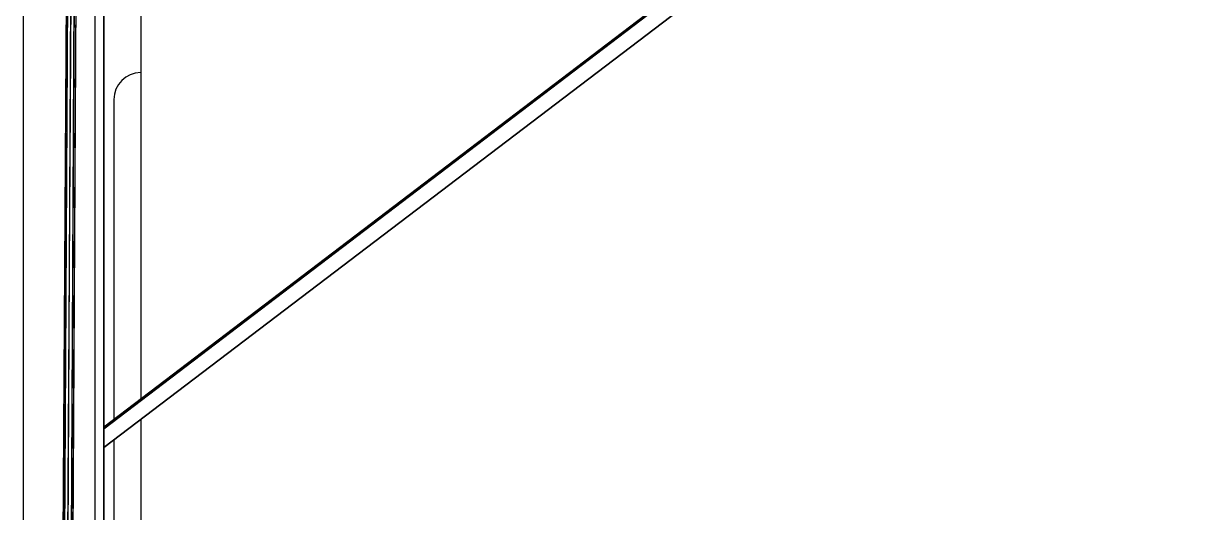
# Model space of a CAD drawing. Extents: x -43 to 90, y 6 to 81.
# Drawn here: x -19.3 to -16.673, y 64.403 to 65.498 of the extents above; entities that cross this region are included whole.
import ezdxf

# ---------------------------------------------------------------- set-up
doc = ezdxf.new("R2010")
doc.units = 0
doc.header["$LTSCALE"] = 0.1
doc.header["$MEASUREMENT"] = 0
doc.layers.add('cobertura nova', color=4, linetype='CONTINUOUS')
doc.layers.add('visto', color=9, linetype='CONTINUOUS')

msp = doc.modelspace()

# ---------------------------------------------------------------- linework, layer by layer
at = {"layer": 'cobertura nova'}
for p, q in [((-19.2997, 63.6016), (-19.2997, 66.8543)), ((-19.2997, 63.6016), (-19.2997, 66.8543)), ((-19.2156, 63.6016), (-19.196, 66.8543)), ((-19.2124, 63.6016), (-19.1929, 66.8543)), ((-19.1941, 66.8543), (-19.2124, 63.6016)), ((-19.2046, 63.6016), (-19.1852, 66.8543)), ((-19.1882, 66.8543), (-19.2046, 63.6016)), ((-19.1806, 66.8543), (-19.1969, 63.6032)), ((-19.1969, 63.6032), (-19.1776, 66.8543)), ((-19.1756, 66.8543), (-19.1936, 63.6039)), ((-19.1936, 63.6039), (-19.1744, 66.8543)), ((-19.1397, 63.6016), (-19.1397, 66.8543)), ((-19.1197, 66.8543), (-19.1197, 64.5909)), ((-19.1197, 61.5842), (-19.1197, 66.8543)), ((-19.1197, 66.8543), (-19.1197, 61.5842)), ((-16.6731, 66.4107), (-19.1197, 64.5487)), ((-19.1197, 64.5487), (-16.6731, 66.4107)), ((-16.6731, 66.4107), (-19.1197, 64.5487)), ((-16.6731, 66.4107), (-19.1197, 64.5487)), ((-16.6731, 66.4107), (-19.1197, 64.5487)), ((-16.6731, 66.4107), (-19.1197, 64.5487)), ((-19.1197, 64.5487), (-16.6731, 66.4107)), ((-19.1197, 64.5487), (-16.6731, 66.4107)), ((-19.1197, 64.5909), (-16.7648, 66.3853)), ((-16.7648, 66.3853), (-19.1197, 64.5909)), ((-19.1197, 64.5945), (-16.7721, 66.3832)), ((-16.7721, 66.3832), (-19.1197, 64.5945)), ((-19.1197, 64.5487), (-19.1197, 61.5842))]:
    msp.add_line(p, q, dxfattribs=at)
at = {"layer": 'visto'}
for p, q in [((-19.0375, 65.556), (-19.0375, 64.6571)), ((-19.0975, 65.3281), (-19.0975, 64.6114)), ((-19.0375, 64.6113), (-19.0375, 62.4355)), ((-19.0975, 64.5656), (-19.0975, 62.4841))]:
    msp.add_line(p, q, dxfattribs=at)
msp.add_arc((-19.0375, 65.3281), 0.06, 90, 180, dxfattribs=at)

doc.saveas('drawing.dxf')
